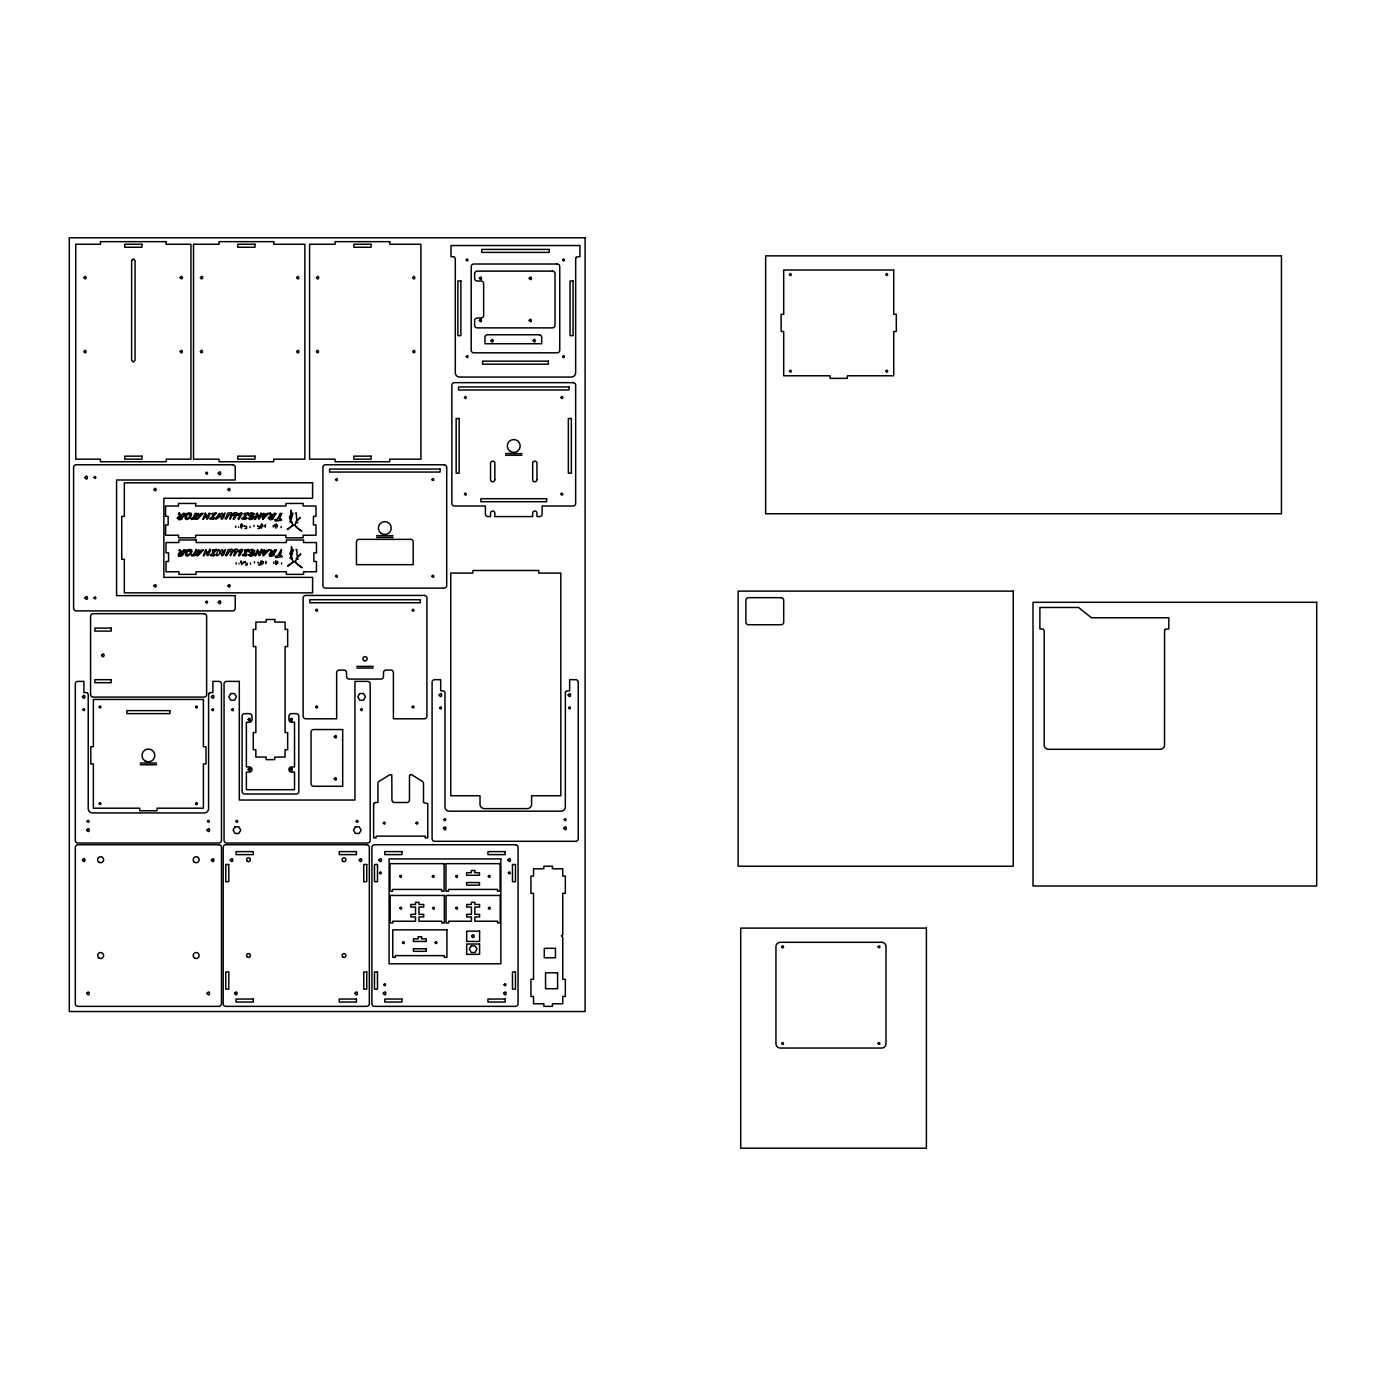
<?xml version="1.0" encoding="UTF-8"?>
<svg xmlns="http://www.w3.org/2000/svg" width="1386" height="1386" viewBox="0 0 1386 1386"><rect width="100%" height="100%" fill="white"/><g stroke="black" fill="none" stroke-linecap="round" stroke-linejoin="round"><path stroke-width="1.5" d="M265.731 563.565L265.817 561.261M197.505 555.751L197.055 552.616A33.004 33.004 0 0 1 197.297 551.247L198.648 549.809M265.384 524.757L265.298 526.645L265.367 525.294M250.468 564.154L250.433 562.924M281.566 564.154L281.531 562.941M265.315 526.351L265.298 527.026M196.864 555.076L196.552 554.071M235.776 527.46L235.724 526.108M246.951 562.924L247.003 564.448M259.962 562.924L259.996 564.448M246.535 526.333L246.569 527.91M259.529 526.351L259.563 527.91M236.209 564.033L236.157 562.647M250.034 527.65L250 526.351M281.133 527.668L281.098 526.403M254.002 525.225L253.967 525.744A3.257 3.257 0 0 0 253.984 526.437M254.435 561.625L254.4 562.318A3.257 3.257 0 0 0 254.4 562.976M198.25 513.513L198.111 514.119A4.522 4.522 0 0 0 201.438 513.53M198.683 550.051L198.544 550.658A4.522 4.522 0 0 0 201.871 550.069L203.551 549.947L197.938 555.734M263.86 513.513L263.721 514.119A4.522 4.522 0 0 0 267.065 513.53M264.293 550.051L264.154 550.658A4.522 4.522 0 0 0 267.498 550.069L269.179 549.947L263.548 555.734M273.752 563.496L273.735 562.092M265.679 562.058L265.61 563.409M273.319 527.009L273.285 525.45M263.375 516.822L263.496 515.887M263.808 553.36L263.929 552.39M219.421 513.79L218.832 516.337L220.599 514.553A13.184 13.184 0 0 1 221.119 513.634L221.847 513.218M221.604 554.365C222.314 549.047 212.231 563.166 218.451 549.618M209.892 518.485L211.174 517.914M210.326 555.024L211.59 554.452M241.944 518.485L243.208 517.914M242.377 555.024L243.641 554.452M274.619 519.941L277.148 519.23A6.635 6.635 0 0 0 277.581 518.832L280.163 513.461L281.635 513.461M275.052 556.479L277.581 555.769A6.635 6.635 0 0 0 278.014 555.37L281.497 549.358L281.271 552.338A64.432 64.432 0 0 1 280.526 553.967L279.885 555.197M196.414 513.53L194.542 517.619M281.635 513.548L280.838 515.817A64.432 64.432 0 0 1 280.093 517.428L279.296 518.814M252.789 517.376L251.368 518.364A1.888 1.888 0 0 1 249.723 518.277L248.094 518.364L249.775 519.473A7.328 7.328 0 0 0 251.524 519.317M177.131 518.26L178.136 516.891A10.135 10.135 0 0 1 180.371 515.523L178.465 514.119L179.106 512.959M268.156 518.26L269.161 516.891A10.135 10.135 0 0 1 271.396 515.523L269.473 514.119L270.131 512.959M190.818 518.433L192.827 517.948M191.251 554.972L193.26 554.487M242.741 526.801L242.845 526.074A5.423 5.423 0 0 1 242.983 525.242M262.768 526.819L262.855 526.074A5.423 5.423 0 0 1 263.011 525.242M277.217 526.819L277.304 526.074A5.423 5.423 0 0 1 277.46 525.242M243.174 563.392L243.278 562.612A5.423 5.423 0 0 1 243.416 561.78M263.184 563.409L263.288 562.612A5.423 5.423 0 0 1 263.444 561.78M277.633 563.409L277.737 562.612A5.423 5.423 0 0 1 277.876 561.78M209.581 549.428L209.511 549.67A25.641 25.641 0 0 1 209.251 550.363L207.779 553.187L205.821 549.636M261.365 549.428L261.296 549.67A25.641 25.641 0 0 1 261.036 550.363L259.719 553.187L257.571 549.653M248.718 514.986L249.376 513.929A4.73 4.73 0 0 1 250.364 513.253L250.641 513.115A3.604 3.604 0 0 1 252.061 512.82L254.833 513.963M249.151 551.524L249.809 550.467A4.73 4.73 0 0 1 250.797 549.792L251.074 549.653A3.604 3.604 0 0 1 252.477 549.358L254.972 550.952M226.143 519.23L226.368 518.901A32.9 32.9 0 0 0 226.888 518.052L229.019 514.864A6.809 6.809 0 0 1 229.799 514.587L231.098 514.743L230.44 516.874A38.392 38.392 0 0 1 229.868 518.052C229.591 523.302 232.086 510.62 236.469 512.82M229.452 551.385A6.809 6.809 0 0 1 230.232 551.126L231.531 551.281L230.873 553.412A38.392 38.392 0 0 1 230.301 554.591C229.955 559.788 232.571 547.158 236.902 549.358M205.249 513.322L202.789 519.248A1.854 1.854 0 0 0 203.465 519.386L205.7 515.072M205.648 549.93L203.205 555.786A1.854 1.854 0 0 0 203.898 555.925L206.133 551.593A25.364 25.364 0 0 0 206.722 554.331L207.259 555.665M257.034 513.322L254.574 519.248M257.432 549.93L254.989 555.786A1.854 1.854 0 0 0 255.682 555.925L257.917 551.593A25.364 25.364 0 0 0 258.506 554.331L259.043 555.665M182.38 517.81L184.806 513.669M182.796 554.348L185.239 550.207M273.389 517.81L275.814 513.669M273.822 554.348L276.247 550.207M213.288 514.379L211.417 517.914M213.756 550.814L211.85 554.452M245.339 514.379L243.451 517.914M245.79 550.814L243.884 554.452M221.5 554.573L221.587 555.578A3.153 3.153 0 0 0 222.488 555.63L223.492 554.712A51.611 51.611 0 0 0 224.168 553.638L225.502 549.445L222.73 552.875M232.935 551.247L233.316 551.749A1.923 1.923 0 0 0 234.113 551.68L234.702 550.97A6.289 6.289 0 0 0 235.308 550.9L235.395 550.883M235.36 514.587L233.039 518.936M240.246 514.587L237.89 518.884M235.793 551.126L233.472 555.474M240.679 551.126L238.427 555.266M232.519 514.656L232.883 515.211A1.923 1.923 0 0 0 233.697 515.142L234.269 514.431A6.289 6.289 0 0 0 234.875 514.362L234.962 514.345M237.404 514.656L237.768 515.211A1.923 1.923 0 0 0 238.565 515.142L239.154 514.431A6.289 6.289 0 0 0 239.761 514.362L239.83 514.345M237.82 551.178L238.201 551.749A1.923 1.923 0 0 0 238.998 551.68L239.587 550.97A6.289 6.289 0 0 0 240.194 550.9L240.263 550.883M214.587 518.035L213.6 519.369L209.927 518.953M246.639 518.035L245.651 519.369L241.961 518.953M237.543 514.345L241.355 512.82M237.976 550.883L241.77 549.358M297.297 520.062L300.364 517.498M297.73 556.6L300.797 554.036M257.484 515.055L255.422 519.386A1.854 1.854 0 0 1 254.574 519.248M181.064 517.706L181.445 517.013A3.881 3.881 0 0 0 181.722 516.441M272.089 517.706L272.47 517.013A3.881 3.881 0 0 0 272.747 516.441M181.462 554.313L181.878 553.551A3.881 3.881 0 0 0 182.155 552.979A4.383 4.383 0 0 0 180.197 553.499L179.331 554.105A2.772 2.772 0 0 0 178.707 554.729M272.488 554.313L272.903 553.551A3.881 3.881 0 0 0 273.163 552.979A4.383 4.383 0 0 0 271.223 553.499L270.357 554.105A2.772 2.772 0 0 0 269.733 554.729M295.842 523.25L294.889 524.618M296.275 559.788L295.322 561.157M182.761 551.437L182.935 551.16A23.441 23.441 0 0 0 183.229 550.658L183.368 550.433A14.328 14.328 0 0 1 183.784 549.74L185.291 550.103M273.822 551.368L273.96 551.16A23.441 23.441 0 0 0 274.255 550.658L274.376 550.433A14.328 14.328 0 0 1 274.809 549.74L276.299 550.103M297.332 520.599L300.121 517.688M297.765 557.137L300.554 554.227M212.353 513.53L216.355 512.82A4.574 4.574 0 0 1 216.164 513.478L213.877 515.783A29.782 29.782 0 0 0 212.786 517.948L213.149 518.017A16.961 16.961 0 0 0 214.639 517.914M212.786 550.069L216.788 549.358A4.574 4.574 0 0 1 216.58 550.017L214.31 552.321A29.782 29.782 0 0 0 213.219 554.487M244.404 513.53L248.406 512.82A4.574 4.574 0 0 1 248.198 513.478L245.928 515.783A29.782 29.782 0 0 0 244.837 517.948L245.201 518.017A16.961 16.961 0 0 0 246.673 517.914M244.837 550.069L248.839 549.358A4.574 4.574 0 0 1 248.631 550.017L246.344 552.321A29.782 29.782 0 0 0 245.27 554.487M226.507 555.873L226.802 555.422A32.9 32.9 0 0 0 227.321 554.591L229.452 551.385M199.48 515.973L200.017 515.28L198.042 515.557M265.09 515.973L265.627 515.28L263.652 515.557M199.844 552.581L200.45 551.819L198.458 552.096M265.471 552.581L266.06 551.819L264.085 552.096M233.939 519.49L237.404 513.686L236.815 512.82M238.825 519.49L242.29 513.686L241.545 512.803M234.373 556.029L237.838 550.225L237.231 549.358M239.258 556.029L242.723 550.225L241.978 549.341M193.174 517.636L195.235 513.322L196.414 513.322M193.607 554.175L196.465 549.376L194.976 554.157M201.472 513.6L203.118 513.305L197.505 519.196M267.1 513.6L268.728 513.305L263.115 519.196M208.125 555.491L210.724 550.069L209.736 549.289M259.91 555.491L262.508 550.069L261.469 549.289M292.775 513.063L293.035 513.426A7.484 7.484 0 0 0 291.961 516.476M293.208 549.601L293.468 549.965A7.484 7.484 0 0 0 292.394 553.014M269.923 517.584L270.772 516.926A4.383 4.383 0 0 1 272.626 516.32M291.996 522.678A2.564 2.564 0 0 0 292.81 524.497A7.623 7.623 0 0 1 290.973 526.715A33.073 33.073 0 0 1 288.981 528.274L287.266 529.573L290.921 526.888A11.989 11.989 0 0 0 291.944 525.952L294.664 524.982M292.411 559.216A2.564 2.564 0 0 0 293.243 561.035A7.623 7.623 0 0 1 291.406 563.253A33.073 33.073 0 0 1 289.414 564.812L287.699 566.112L291.355 563.426A11.989 11.989 0 0 0 292.377 562.491L295.079 561.521M225 518.762L226.264 516.735A35.828 35.828 0 0 0 226.975 515.107L227.529 513.201A2.789 2.789 0 0 1 228.292 513.097L231.306 512.82M225.433 555.301L226.698 553.274A35.828 35.828 0 0 0 227.391 551.645L227.962 549.74A2.789 2.789 0 0 1 228.707 549.636L231.739 549.358M196.032 517.567L195.79 517.654A5.007 5.007 0 0 1 195.27 517.74L194.733 517.792M196.465 554.105L196.223 554.192A5.007 5.007 0 0 1 195.703 554.279L195.166 554.331M289.605 521.5L290.038 521.534A2.599 2.599 0 0 1 290.523 521.846M205.353 513.115L207.398 516.666L208.818 513.825A25.641 25.641 0 0 0 209.078 513.132L210.291 513.496L207.588 519.005M257.138 513.115L259.182 516.666L260.603 513.825A25.641 25.641 0 0 0 260.863 513.132L262.075 513.496L259.373 519.005M294.923 561.607L295.01 561.573A20.357 20.357 0 0 0 301.334 567.03M296.864 522.609C300.312 522.193 293.26 523.284 296.795 520.72M297.297 559.147C300.623 558.61 293.711 559.857 297.228 557.259M291.251 521.015L291.892 521.916M291.684 557.553L292.307 558.454M289.882 557.969L290.471 558.073A2.599 2.599 0 0 1 290.956 558.385M251.957 519.213L253.222 518.52A2.703 2.703 0 0 0 253.933 517.792A2.477 2.477 0 0 0 254.279 516.562L253.24 515.887M252.373 555.751L253.638 555.058A2.703 2.703 0 0 0 254.366 554.331A2.477 2.477 0 0 0 254.712 553.101L253.673 552.425M252.91 515.921L252.754 515.938A7.692 7.692 0 0 1 250.675 515.852L251.42 513.963M253.343 552.46L253.188 552.477A7.692 7.692 0 0 1 251.091 552.39L251.854 550.485M296.188 513.34L296.154 514.137A3.534 3.534 0 0 1 296.517 515.835A37.942 37.942 0 0 1 296.483 518.139L297.124 520.166M296.621 549.878L296.587 550.675A3.534 3.534 0 0 1 296.95 552.373A37.942 37.942 0 0 1 296.916 554.677L297.557 556.704M222.28 549.757L221.656 550.017A13.184 13.184 0 0 0 221.032 551.091C217.793 554.833 221.258 550.051 218.607 549.497M180.197 519.629L182.276 518.797A3.5 3.5 0 0 0 182.328 518.208M271.206 519.629L273.302 518.797A3.5 3.5 0 0 0 273.337 518.208M180.63 556.167L182.709 555.336A3.5 3.5 0 0 0 182.761 554.746M271.639 556.167L273.735 555.336A3.5 3.5 0 0 0 273.77 554.746M281.531 520.235L275.242 521.067M281.964 556.774L275.675 557.605M196.76 555.284L194.646 555.63A42.169 42.169 0 0 1 192.879 555.873L191.736 555.959M289.483 516.649L289.518 516.649A2.062 2.062 0 0 1 290.228 517.567L291.06 520.391L291.649 517.619A4.227 4.227 0 0 1 290.315 517.117M289.917 553.187L289.951 553.187A2.062 2.062 0 0 1 290.644 554.088L291.493 556.929L292.082 554.157A4.227 4.227 0 0 1 290.748 553.655M279.435 519.04L280.197 518.97A7.398 7.398 0 0 0 280.717 518.884L281.549 519.975M279.868 555.578L280.63 555.509A7.398 7.398 0 0 0 281.15 555.422L281.982 556.496M213.011 514.241L213.184 514.241A12.717 12.717 0 0 0 212.11 514.362A2.079 2.079 0 0 1 212.335 513.513M245.062 514.241L245.235 514.241A12.717 12.717 0 0 0 244.161 514.362A2.079 2.079 0 0 1 244.386 513.513M213.444 550.779L213.617 550.779A12.717 12.717 0 0 0 212.543 550.9A2.079 2.079 0 0 1 212.768 550.051M245.495 550.779L245.669 550.779A12.717 12.717 0 0 0 244.594 550.9A2.079 2.079 0 0 1 244.82 550.051M250.727 517.047L252.789 517.255M251.161 553.568L253.205 553.724L251.905 554.833A1.888 1.888 0 0 1 250.156 554.816L248.527 554.902L250.208 556.011M244.976 528.447L245.807 528.447A4.972 4.972 0 0 0 246.691 528.395M257.969 528.447L258.801 528.447A4.972 4.972 0 0 0 259.684 528.395M245.391 564.986L246.223 564.986A4.972 4.972 0 0 0 247.124 564.934M258.402 564.986L259.234 564.986A4.972 4.972 0 0 0 260.118 564.934M191.303 519.421L192.446 519.334A42.169 42.169 0 0 0 194.213 519.092L197.072 519.213M505.595 453.586L521.916 453.586M505.595 455.301L521.916 455.301M376.628 535.672L392.966 535.672M376.628 537.404L392.966 537.404M356.86 666.354L373.198 666.354M356.86 668.069L373.198 668.069M140.229 763.062L156.566 763.062M140.229 764.777L156.566 764.777M245.357 554.539L245.617 554.556A16.961 16.961 0 0 0 247.106 554.452L246.084 555.907L242.394 555.491M250.537 517.047L248.683 515.453M250.953 553.568L249.116 551.992M231.514 512.785L232.605 514.223M231.947 549.324L233.039 550.762M213.375 554.556L213.583 554.556A16.961 16.961 0 0 0 215.073 554.452L214.033 555.907L210.343 555.491M251.576 513.963L253.638 514.691M252.009 550.502L254.071 551.23M262.63 519.213L262.231 516.077A33.004 33.004 0 0 1 262.474 514.708L263.842 513.27M263.063 555.751L262.664 552.616A33.004 33.004 0 0 1 262.907 551.247L264.276 549.809M222.055 513.236L222.626 514.085A8.559 8.559 0 0 1 222.488 514.76L222.436 515.176A13.704 13.704 0 0 0 222.314 516.042M222.488 549.774L223.059 550.623A8.559 8.559 0 0 1 222.921 551.299L222.851 551.715A13.704 13.704 0 0 0 222.748 552.581M291.77 516.631L290.592 516.337A6.376 6.376 0 0 0 290.783 515.731L291.147 514.31A6.046 6.046 0 0 1 291.58 513.115L291.303 512.699A17.949 17.949 0 0 0 291.337 511.884L291.077 510.1L290.748 514.102A34.633 34.633 0 0 0 290.246 515.921A4.972 4.972 0 0 0 290.211 516.961M292.203 553.17L291.025 552.875A6.376 6.376 0 0 0 291.216 552.269L291.58 550.848A6.046 6.046 0 0 1 291.996 549.653L291.736 549.237A17.949 17.949 0 0 0 291.77 548.423L291.51 546.638L291.164 550.64A34.633 34.633 0 0 0 290.679 552.46A4.972 4.972 0 0 0 290.644 553.499M196.119 517.532L196.344 518.572L196.621 516.077A33.004 33.004 0 0 1 196.864 514.708L198.233 513.27M290.107 521.344L291.666 522.331M290.54 557.882L292.099 558.87M289.605 516.978L290.436 519.975A4.886 4.886 0 0 0 290.852 520.911M290.038 553.516L290.869 556.496A4.886 4.886 0 0 0 291.285 557.432M301.282 567.134L302.235 567.706L299.705 565.956A23.822 23.822 0 0 1 298.007 564.57A20.599 20.599 0 0 1 296.639 563.27A8.368 8.368 0 0 1 295.253 561.365M290.592 522.072L291.493 522.661M291.025 558.61L291.926 559.199M269.3 555.769L269.594 553.43A10.135 10.135 0 0 1 271.829 552.061L269.75 550.19M178.292 555.769L178.569 553.43A10.135 10.135 0 0 1 180.804 552.061L178.742 550.19M219.386 513.496C209.147 527.252 223.926 510.516 221.154 519.04A3.153 3.153 0 0 0 222.055 519.092L223.059 518.173A51.611 51.611 0 0 0 223.735 517.099L225.017 512.889L222.297 516.337M178.326 518.364L178.482 518.451A2.945 2.945 0 0 0 180.804 518.208M258.541 519.04L258.091 517.792A25.364 25.364 0 0 1 257.501 515.09M206.757 519.04L206.289 517.792A25.364 25.364 0 0 1 205.717 515.09M275.883 513.565L274.376 513.201A14.328 14.328 0 0 0 273.96 513.911L273.822 514.119A23.441 23.441 0 0 1 273.527 514.622L273.354 514.899A4.366 4.366 0 0 0 272.401 515.142L270.253 513.063M276.212 564.57L276.022 563.807A10.759 10.759 0 0 1 275.658 562.37L275.467 560.966M275.866 528.257L275.606 527.425A10.759 10.759 0 0 1 275.225 525.831L275.052 524.601M261.417 528.257L261.157 527.425A10.759 10.759 0 0 1 260.776 525.831L260.672 525.051A8.541 8.541 0 0 0 260.984 525.987L261.261 527.113M261.85 564.795L261.4 562.525A8.541 8.541 0 0 1 261.209 561.399L261.018 560.966M241.407 528.257L241.147 527.425A10.759 10.759 0 0 1 240.766 525.831L240.592 524.601M241.84 564.795L241.562 563.807A10.759 10.759 0 0 1 241.199 562.37L240.991 560.949M257.917 526.264L257.675 525.71A2.893 2.893 0 0 1 257.796 526.282M258.333 562.803L258.091 562.248A2.893 2.893 0 0 1 258.229 562.82M244.906 526.264L244.664 525.71A2.893 2.893 0 0 1 244.802 526.282M276.195 523.752L276.576 525.034M261.746 523.752L262.127 525.034M276.853 561.07L277.009 561.573M262.404 561.07L262.56 561.573M184.858 513.565L183.368 513.201A14.328 14.328 0 0 0 182.935 513.911L182.813 514.119A23.441 23.441 0 0 1 182.519 514.622L182.328 514.899A4.366 4.366 0 0 0 181.393 515.142L179.244 513.063M245.097 561.936L245.097 562.248A2.893 2.893 0 0 1 245.235 562.82M242.117 525.034L241.736 523.735M245.045 561.746L245.339 562.785M270.686 549.601L272.834 551.68A4.366 4.366 0 0 1 273.718 551.489M179.66 549.601L181.809 551.68A4.366 4.366 0 0 1 182.709 551.489M241.666 563.634L241.389 562.508A8.541 8.541 0 0 1 241.199 561.399M275.675 527.044L275.433 525.987A8.541 8.541 0 0 1 275.225 524.861M241.216 527.026L240.956 525.987A8.541 8.541 0 0 1 240.766 524.861M276.022 563.807L275.866 562.595A8.541 8.541 0 0 1 275.658 561.399M261.07 561.399L261.226 562.37A10.759 10.759 0 0 0 261.573 563.773L261.573 563.807M272.245 554.746A2.945 2.945 0 0 1 269.975 554.902M271.154 556.202A4.071 4.071 0 0 1 269.698 555.977M265.09 552.91A2.2 2.2 0 0 1 264.068 553.742M251.957 555.855A7.328 7.328 0 0 1 250.208 556.063M199.48 552.91A2.2 2.2 0 0 1 198.458 553.742M186.538 550.502A3.43 3.43 0 0 1 188.236 549.67C198.527 547.765 184.321 562.733 185.429 552.338A10.447 10.447 0 0 1 186.59 550.571M181.237 554.746A2.945 2.945 0 0 1 178.95 554.902M180.128 556.202A4.071 4.071 0 0 1 178.673 555.977M239.033 563.929A4.193 4.193 0 0 1 239.085 563.409M295.963 549.67A1.767 1.767 0 0 1 296.795 549.566M269.3 518.191A2.772 2.772 0 0 1 269.941 517.619M271.812 518.208A2.945 2.945 0 0 1 269.542 518.364M270.72 519.663A4.071 4.071 0 0 1 269.265 519.438M264.674 516.372A2.2 2.2 0 0 1 263.635 517.203M199.047 516.372A2.2 2.2 0 0 1 198.025 517.203M186.105 513.963A3.43 3.43 0 0 1 187.803 513.132C197.938 511.07 184.182 526.195 184.996 515.8A10.447 10.447 0 0 1 186.157 514.033M181.601 516.32A4.383 4.383 0 0 0 179.764 516.961L178.95 517.532A2.772 2.772 0 0 0 178.274 518.191M179.695 519.663A4.071 4.071 0 0 1 178.24 519.438M238.6 527.39A4.193 4.193 0 0 1 238.669 526.871M294.577 525.034A20.357 20.357 0 0 0 300.901 530.491L301.801 531.167L299.272 529.417A23.822 23.822 0 0 1 297.592 528.031A20.599 20.599 0 0 1 296.206 526.732A8.368 8.368 0 0 1 294.82 524.826M295.53 513.132A1.767 1.767 0 0 1 296.361 513.028M373.631 803.793L373.631 837.854L376.212 837.854L376.212 836.139L425.207 836.139L425.207 837.854L427.789 837.854L427.789 803.672L423.492 802.494L423.492 783.454A2.581 2.581 0 0 0 422.262 781.254L412.023 774.947A2.581 2.581 0 0 0 410.654 774.566L409.476 775.415L409.476 799.913A2.581 2.581 0 0 1 406.895 802.494L394.525 802.494A2.581 2.581 0 0 1 391.943 799.913L391.788 774.93L389.83 774.687L379.158 781.254A2.581 2.581 0 0 0 377.928 783.454L377.928 802.494L374.549 802.563L373.631 803.793M190.384 514.934C186.14 524.393 184.217 511.625 190.384 514.934M190.8 551.472C186.971 560.62 184.425 548.319 190.8 551.472M83.905 277.685C87.145 281.912 86.313 273.129 83.905 277.685M83.905 351.611C86.954 355.925 86.504 347.158 83.905 351.611M84.996 477.546C88.115 482.778 88.271 472.557 84.996 477.546M84.996 597.903C87.976 603.153 88.548 592.896 84.996 597.903M82.415 696.76C85.499 701.922 85.897 691.909 82.432 696.656M82.848 709.684C85.776 713.062 84.65 705.976 82.848 709.615M94.023 477.581C96.881 480.959 95.859 473.943 94.04 477.425M82.415 860.1C85.828 865.21 85.516 854.919 82.415 860.1M94.023 597.92C96.639 601.455 96.171 594.317 94.023 597.851M86.712 830.006C89.657 835.256 90.35 825.051 86.712 830.006M87.145 821.448C90.021 824.843 89.05 817.705 87.145 821.378M86.712 993.346C89.709 998.526 90.263 988.53 86.712 993.346M99.116 707.051C101.975 710.498 100.953 703.343 99.134 706.981M101.542 655.283C104.245 660.533 105.492 650.45 101.542 655.283M99.116 803.707C101.975 807.12 100.866 799.982 99.134 803.62M153.985 489.587C156.93 493.953 156.618 485.169 153.985 489.587M153.985 585.88C156.826 590.159 156.878 581.739 154.002 585.689M180.197 277.685C183.333 281.895 182.727 273.267 180.197 277.581M180.197 351.611C182.813 356.098 183.091 347.314 180.197 351.611M200.398 277.685C202.997 282.086 203.707 273.337 200.416 277.598M200.398 351.611C203.603 355.89 202.737 347.124 200.398 351.611M195.513 707.051C198.198 710.585 197.505 703.395 195.53 706.981M205.769 473.267C208.541 476.715 207.709 469.629 205.804 473.128M195.513 803.707C198.059 807.276 197.73 799.895 195.53 803.62M205.769 602.234C208.68 605.647 207.536 598.475 205.769 602.234M218.243 473.25C221.275 478.413 221.639 468.485 218.26 473.128M211.365 696.76C214.345 701.957 215.021 691.857 211.382 696.656M207.068 830.006C209.84 835.308 210.863 825.086 207.068 830.006M207.502 821.448C210.256 824.913 209.477 817.705 207.502 821.378M211.798 709.684C214.432 713.201 213.929 706.098 211.798 709.615M218.243 602.2C221.258 607.414 221.76 597.227 218.243 602.2M211.365 860.1C214.016 865.401 215.298 855.301 211.365 860.1M207.068 993.346C210.031 998.613 210.655 988.305 207.068 993.346M227.91 489.587C230.96 493.953 230.371 485.187 227.91 489.587M227.91 585.88C230.942 590.159 230.613 581.496 227.928 585.793M231.566 709.684C234.199 713.218 233.749 705.959 231.583 709.615M230.284 860.1C233.229 865.349 233.922 855.127 230.284 860.1M235.863 821.448C238.635 824.913 237.838 817.705 235.88 821.378M234.581 993.346C237.543 998.613 238.167 988.305 234.581 993.346M248.111 719.559C251.195 723.856 250.571 715.141 248.111 719.559M248.111 769.421C250.866 773.838 250.987 765.072 248.111 769.421M296.691 277.685C299.705 282.016 299.099 273.354 296.691 277.598M296.691 351.611C299.393 356.081 299.636 347.124 296.691 351.611M290.228 719.559C293.139 723.96 292.931 715.107 290.228 719.559M290.228 769.421C293.589 773.579 292.463 764.933 290.228 769.421M316.458 277.685C319.057 282.086 319.75 273.337 316.476 277.598M316.458 351.611C319.698 355.89 318.676 347.124 316.458 351.611M315.765 610.342C318.624 613.721 317.602 606.704 315.783 610.186M315.765 706.999C318.572 710.481 317.602 703.17 315.765 706.999M335.533 479.677C338.323 483.09 337.56 475.97 335.551 479.591M335.533 576.316C338.531 579.66 337.144 572.661 335.568 576.16M334.269 736.746C337.127 741.042 337.196 732.518 334.286 736.659M334.269 778.88C337.387 783.177 336.625 774.41 334.269 778.88M356.219 821.448C358.991 824.93 358.09 817.74 356.237 821.378M360.516 709.684C363.305 713.149 362.474 705.942 360.533 709.615M359.234 860.1C362.214 865.332 362.768 855.11 359.234 860.1M354.937 993.346C357.883 998.613 358.541 988.339 354.937 993.346M379.002 860.1C381.826 865.401 382.692 855.145 379.002 860.1M379.435 873.024C382.293 876.42 381.271 869.403 379.452 872.868M383.298 823.163C385.932 826.68 385.447 819.576 383.316 823.093M383.298 993.346C386.261 998.613 386.902 988.339 383.298 993.346M383.731 984.788C386.625 988.149 385.499 981.167 383.749 984.632M412.751 277.685C415.765 281.999 415.142 273.371 412.751 277.598M412.751 351.611C415.661 355.994 415.402 347.124 412.751 351.611M399.636 876.472C402.356 879.989 401.559 872.66 399.636 876.385M399.844 908.28C402.633 911.728 401.801 904.573 399.861 908.194M412.162 610.342C414.951 613.755 414.05 606.773 412.179 610.186M402.425 942.653C405.162 946.153 404.435 938.894 402.425 942.653M412.162 706.999C414.951 710.481 414.016 703.187 412.162 706.999M415.973 823.163C418.745 826.628 417.931 819.421 415.973 823.093M431.93 479.677C434.927 483.021 433.645 475.935 431.93 479.677M431.93 576.316C434.909 579.746 433.575 572.47 431.93 576.316M432.311 876.472C434.909 880.041 434.286 872.764 432.311 876.385M439.189 695.044C441.978 700.242 443.087 690.28 439.189 694.94M432.519 908.28C434.927 911.849 434.996 904.66 432.519 908.194M439.605 707.969C442.394 711.434 441.562 704.261 439.622 707.899M435.1 942.653C438.063 946.066 436.729 938.824 435.1 942.653M443.485 828.291C446.413 833.54 447.002 823.457 443.485 828.291M443.901 819.732C446.604 823.215 445.894 815.956 443.918 819.646M466.216 260.014C469.109 263.479 467.81 256.237 466.216 260.014M464.483 397.574C467.394 401.004 466.233 393.815 464.483 397.574M466.216 356.67C469.022 360.135 468.104 352.91 466.216 356.6M464.483 494.213C467.273 497.713 466.337 490.523 464.501 494.144M455.63 876.472C458.09 880.058 457.917 872.712 455.63 876.385M455.734 908.28C458.558 911.693 457.692 904.573 455.734 908.194M479.383 278.361C482.623 282.467 481.808 274.151 479.4 278.188M479.383 320.478C482.328 324.861 481.999 316.06 479.383 320.478M490.973 340.679C493.762 345.062 493.884 336.33 490.99 340.592M471.638 936.191C474.809 941.285 475.155 931.219 471.638 936.191M488.288 876.472C490.99 879.954 490.263 872.695 488.305 876.385M488.392 908.28C490.8 911.849 490.869 904.66 488.409 908.194M507.952 860.1C511.365 865.21 511.053 854.919 507.952 860.1M503.655 993.346C506.912 998.492 506.912 988.426 503.655 993.346M504.088 984.788C506.878 988.183 505.977 981.167 504.106 984.632M529.244 278.361C531.981 282.675 532.328 274.151 529.261 278.188M508.385 873.024C511.261 876.402 510.204 869.403 508.402 872.868M529.244 320.478C532.432 324.74 531.496 316.129 529.244 320.478M533.108 340.679C536.347 344.889 535.464 336.209 533.108 340.592M562.595 260.014C565.488 263.461 564.362 256.254 562.595 260.014M560.88 397.574C563.617 401.074 562.855 393.745 560.88 397.574M562.595 356.67C565.315 360.187 564.535 353.032 562.612 356.6M560.88 494.213C563.686 497.678 562.803 490.54 560.88 494.144M568.139 695.044C571.136 700.242 571.586 690.228 568.139 694.94M563.842 828.291C567.255 833.402 566.909 823.128 563.842 828.291M564.258 819.732C567.186 823.093 566.008 816.007 564.275 819.646M568.572 707.969C571.586 711.278 570.252 704.261 568.572 707.899M789.448 274.636C792.186 278.153 791.371 270.824 789.466 274.567M789.448 371.292C792.376 374.636 791.181 367.706 789.466 371.136M781.721 946.915C784.355 950.38 783.835 943.26 781.739 946.759M781.721 1043.554C784.632 1046.984 783.298 1039.812 781.721 1043.554M885.845 274.636C888.755 278.049 887.577 270.842 885.845 274.567M885.845 371.292C888.634 374.757 887.664 367.602 885.845 371.205M878.1 946.915C880.942 950.276 880.006 943.312 878.118 946.759M878.1 1043.554C880.994 1047.002 879.712 1039.777 878.1 1043.554M561.469 935.602L562.751 937.577L562.751 979.278L565.332 979.278L565.332 996.465L562.751 996.465L562.751 1003.776L552.442 1003.776L552.442 1006.357L543.849 1006.357L543.849 1003.776L533.523 1003.776L533.523 996.465L530.942 996.465L530.942 979.278L533.523 979.278L533.523 893.312L530.942 893.312L530.942 876.108L533.523 876.108L533.523 868.797L543.849 868.797L543.849 866.233L552.442 866.233L552.442 868.797L562.751 868.797L562.751 876.108L565.332 876.108L565.332 893.312L562.751 893.312L562.751 934.996L561.469 935.55M131.635 260.429L131.618 360.291L133.333 362.023L135.066 360.291L135.066 260.568L133.489 258.87L131.635 260.429M208.593 693.97L208.576 808.627A4.297 4.297 0 0 1 204.262 812.924L92.515 812.924A4.297 4.297 0 0 1 88.219 808.627L88.219 694.282L87.127 692.688L83.922 692.567L83.922 681.392L77.893 681.392A2.581 2.581 0 0 0 75.312 683.974L75.312 840.436A2.581 2.581 0 0 0 77.893 843.017L218.884 843.017A2.581 2.581 0 0 0 221.465 840.436L221.465 683.974A2.581 2.581 0 0 0 218.884 681.392L212.872 681.392L212.872 692.567L209.65 692.688L208.593 693.97M575.675 258.125L575.658 372.765A4.297 4.297 0 0 1 571.361 377.061L459.598 377.061A4.297 4.297 0 0 1 455.301 372.765L455.301 258.437L454.21 256.826L451.004 256.705L451.004 245.53L579.954 245.53L579.954 256.705L576.732 256.826L575.675 258.125M565.367 692.255L565.332 806.912A4.297 4.297 0 0 1 561.035 811.208L449.272 811.208A4.297 4.297 0 0 1 444.975 806.912L444.975 692.567L443.901 690.973L440.679 690.852L440.679 679.677L434.667 679.677A2.581 2.581 0 0 0 432.085 682.259L432.085 838.721A2.581 2.581 0 0 0 434.667 841.302L575.658 841.302A2.581 2.581 0 0 0 578.239 838.721L578.239 682.259A2.581 2.581 0 0 0 575.658 679.677L569.629 679.677L569.629 690.852L566.424 690.973L565.367 692.255M1164.569 630.353L1164.535 745.01A4.297 4.297 0 0 1 1160.238 749.306L1048.474 749.306A4.297 4.297 0 0 1 1044.178 745.01L1044.178 630.665L1043.086 629.071L1039.881 628.949L1039.881 607.466L1078.568 607.466L1091.458 617.775L1168.831 617.775L1168.831 628.949L1165.626 629.071L1164.569 630.353M230.734 693.554L228.811 696.863L230.734 700.19L234.546 700.19L236.469 696.863L234.546 693.554L230.734 693.554M235.031 826.801L233.108 830.127L235.031 833.436L238.842 833.436L240.766 830.127L238.842 826.801L235.031 826.801M359.684 693.554L357.761 696.863L359.684 700.19L363.513 700.19L365.419 696.863L363.513 693.554L359.684 693.554M355.388 826.801L353.465 830.127L355.388 833.436L359.199 833.436L361.122 830.127L359.199 826.801L355.388 826.801M471.223 945.876L469.317 949.185L471.223 952.494L475.051 952.494L476.957 949.185L475.051 945.876L471.223 945.876M585.117 237.803L69.3 237.803L69.3 1011.52L585.117 1011.52L585.117 237.803M166.216 241.666L100.45 241.666L100.45 244.248L75.745 244.248L75.745 459.164L100.45 459.164L100.45 461.746L166.216 461.746L166.216 459.164L190.939 459.164L190.939 244.248L166.216 244.248L166.216 241.666M273.735 241.666L219.057 241.666L219.057 244.248L193.52 244.248L193.52 459.164L219.057 459.164L219.057 461.746L273.735 461.746L273.735 459.164L304.851 459.164L304.851 244.248L273.735 244.248L273.735 241.666M389.795 241.666L335.1 241.666L335.1 244.248L309.58 244.248L309.58 459.164L335.1 459.164L335.1 461.746L389.795 461.746L389.795 459.164L420.911 459.164L420.911 244.248L389.795 244.248L389.795 241.666M141.944 244.248L124.74 244.248L124.74 247.245L141.944 247.245L141.944 244.248M254.989 244.248L237.786 244.248L237.786 247.262L254.989 247.262L254.989 244.248M371.05 244.248L353.846 244.248L353.846 247.262L371.05 247.262L371.05 244.248M549.22 249.411L481.722 249.411L481.722 252.408L549.22 252.408L549.22 249.411M1281.461 255.856L765.644 255.856L765.644 513.756L1281.461 513.756L1281.461 255.856M557.172 264.016L473.787 264.016A2.581 2.581 0 0 0 471.205 266.597L471.205 350.242A2.581 2.581 0 0 0 473.787 352.824L557.172 352.824A2.581 2.581 0 0 0 559.753 350.242L559.753 266.597A2.581 2.581 0 0 0 557.172 264.016M893.727 270.027L783.696 270.027L783.696 314.31L781.115 314.31L781.115 331.497L783.696 331.497L783.696 375.779L830.127 375.779L830.127 378.361L847.314 378.361L847.314 375.779L893.727 375.779L893.727 331.497L896.309 331.497L896.309 314.31L893.727 314.31L893.727 270.027M552.442 271.136L477.217 271.136A2.581 2.581 0 0 0 474.636 273.718L474.636 278.447A2.581 2.581 0 0 0 477.217 281.029L481.098 281.029A2.581 2.581 0 0 1 483.662 283.61L483.662 315.419A2.581 2.581 0 0 1 481.098 318L477.217 318A2.581 2.581 0 0 0 474.636 320.582L474.636 325.312A2.581 2.581 0 0 0 477.217 327.876L552.442 327.876A2.581 2.581 0 0 0 555.024 325.312L555.024 273.718A2.581 2.581 0 0 0 552.442 271.136M460.88 280.96L457.882 280.96L457.882 335.637L460.88 335.637L460.88 280.96M573.076 280.96L570.062 280.96L570.062 335.637L573.076 335.637L573.076 280.96M539.119 334.754L487.543 334.754A2.581 2.581 0 0 0 484.961 337.335L484.961 343.728L541.701 343.728L541.701 337.335A2.581 2.581 0 0 0 539.119 334.754M548.354 361.157L482.588 361.157L482.588 364.171L548.354 364.171L548.354 361.157M573.076 382.657L454.435 382.657A2.581 2.581 0 0 0 451.853 385.239L451.853 503.447A2.581 2.581 0 0 0 454.435 506.011L485.395 506.011L485.395 513.998A2.581 2.581 0 0 0 487.976 516.58L490.54 516.58L490.54 513.149A2.148 2.148 0 0 1 492.688 511.001A2.148 2.148 0 0 1 494.837 513.149L494.837 516.58L532.674 516.58L532.674 513.149A2.148 2.148 0 0 1 534.823 511.001A2.148 2.148 0 0 1 536.971 513.149L536.971 516.58L539.552 516.58A2.581 2.581 0 0 0 542.134 513.998L542.134 506.011L573.076 506.011A2.581 2.581 0 0 0 575.658 503.447L575.658 385.239A2.581 2.581 0 0 0 573.076 382.657M568.988 386.954L458.523 386.954L458.523 389.968L568.988 389.968L568.988 386.954M459.164 418.503L456.15 418.503L456.15 473.18L459.164 473.18L459.164 418.503M571.361 418.503L568.347 418.503L568.347 473.18L571.361 473.18L571.361 418.503M141.944 456.15L124.74 456.15L124.74 459.164L141.944 459.164L141.944 456.15M254.989 456.15L237.786 456.15L237.786 459.164L254.989 459.164L254.989 456.15M371.05 456.15L353.846 456.15L353.846 459.164L371.05 459.164L371.05 456.15M232.64 464.76L76.178 464.76A2.581 2.581 0 0 0 73.597 467.342L73.597 608.315A2.581 2.581 0 0 0 76.178 610.897L232.64 610.897A2.581 2.581 0 0 0 235.222 608.315L235.222 595.634L116.58 595.634L116.58 480.006L235.222 480.006L235.222 467.342A2.581 2.581 0 0 0 232.64 464.76M444.126 464.76L325.485 464.76A2.581 2.581 0 0 0 322.903 467.342L322.903 585.533A2.581 2.581 0 0 0 325.485 588.114L444.126 588.114A2.581 2.581 0 0 0 446.708 585.533L446.708 467.342A2.581 2.581 0 0 0 444.126 464.76M440.038 469.057L329.573 469.057L329.573 472.054L440.038 472.054L440.038 469.057M312.595 482.813L124.324 482.813L124.324 516.337L121.743 516.337L121.743 559.32L124.324 559.32L124.324 592.844L312.595 592.844L312.595 577.373L163.86 577.373L163.86 498.284L312.595 498.284L312.595 482.813M546.638 498.717L480.873 498.717L480.873 501.715L546.638 501.715L546.638 498.717M195.669 503.447L178.482 503.447L178.482 506.011L165.592 506.011L165.592 516.337L168.156 516.337L168.156 524.93L165.592 524.93L165.592 535.256L178.482 535.256L178.482 537.82L195.669 537.82L195.669 535.256L285.932 535.256L285.932 537.82L303.136 537.82L303.136 535.256L316.025 535.256L316.025 524.93L313.444 524.93L313.444 516.337L316.025 516.337L316.025 506.011L303.136 506.011L303.136 503.447L285.932 503.447L285.932 506.011L195.669 506.011L195.669 503.447M410.602 539.362L359.009 539.362A2.581 2.581 0 0 0 356.445 541.943L356.445 564.674L413.184 564.674L413.184 541.943A2.581 2.581 0 0 0 410.602 539.362M196.102 539.968L178.915 539.968L178.915 542.55L166.008 542.55L166.008 552.875L168.59 552.875L168.59 561.469L166.008 561.469L166.008 571.777L178.915 571.777L178.915 574.358L196.102 574.358L196.102 571.777L286.365 571.777L286.365 574.358L303.569 574.358L303.569 571.777L316.458 571.777L316.458 561.469L313.877 561.469L313.877 552.875L316.458 552.875L316.458 542.55L303.569 542.55L303.569 539.968L286.365 539.968L286.365 542.55L196.102 542.55L196.102 539.968M538.686 570.495L472.921 570.495L472.921 573.076L450.779 573.076L450.779 795.737L480.006 795.737L480.006 804.33A4.297 4.297 0 0 0 484.32 808.627L527.304 808.627A4.297 4.297 0 0 0 531.6 804.33L531.6 795.737L560.828 795.737L560.828 573.076L538.686 573.076L538.686 570.495M1013.235 591.129L738.132 591.129L738.132 866.233L1013.235 866.233L1013.235 591.129M424.341 595.426L305.717 595.426A2.581 2.581 0 0 0 303.136 598.007L303.136 716.215A2.581 2.581 0 0 0 305.717 718.797L336.659 718.797L336.659 672.608A2.581 2.581 0 0 1 339.241 670.044L343.971 670.044A2.581 2.581 0 0 1 346.552 672.608L346.552 676.489A2.581 2.581 0 0 0 349.133 679.071L380.942 679.071A2.581 2.581 0 0 0 383.506 676.489L383.506 672.608A2.581 2.581 0 0 1 386.088 670.044L390.817 670.044A2.581 2.581 0 0 1 393.399 672.608L393.399 718.797L424.341 718.797A2.581 2.581 0 0 0 426.923 716.215L426.923 598.007A2.581 2.581 0 0 0 424.341 595.426M781.115 597.661L748.457 597.661A2.581 2.581 0 0 0 745.876 600.242L745.876 622.158A2.581 2.581 0 0 0 748.457 624.74L781.115 624.74A2.581 2.581 0 0 0 783.696 622.158L783.696 600.242A2.581 2.581 0 0 0 781.115 597.661M420.27 599.722L309.788 599.722L309.788 602.737L420.27 602.737L420.27 599.722M1316.7 602.304L1033.003 602.304L1033.003 886L1316.7 886L1316.7 602.304M204.054 613.686L93.157 613.686A2.581 2.581 0 0 0 90.575 616.268L90.575 694.507A2.581 2.581 0 0 0 93.157 697.089L204.054 697.089A2.581 2.581 0 0 0 206.635 694.507L206.635 616.268A2.581 2.581 0 0 0 204.054 613.686M274.757 619.49L266.164 619.49L266.164 622.071L255.856 622.071L255.856 629.383L253.274 629.383L253.274 646.569L255.856 646.569L255.856 732.553L253.274 732.553L253.274 749.739L255.856 749.739L255.856 757.051L266.164 757.051L266.164 759.632L274.757 759.632L274.757 757.051L285.083 757.051L285.083 749.739L287.664 749.739L287.664 732.553L285.083 732.553L285.083 646.569L287.664 646.569L287.664 629.383L285.083 629.383L285.083 622.071L274.757 622.071L274.757 619.49M111.209 628.101L94.872 628.101L94.872 631.098L111.209 631.098L111.209 628.101M111.209 679.677L94.872 679.677L94.872 682.692L111.209 682.692L111.209 679.677M239.31 681.392L226.628 681.392A2.581 2.581 0 0 0 224.047 683.974L224.047 840.436A2.581 2.581 0 0 0 226.628 843.017L367.602 843.017A2.581 2.581 0 0 0 370.183 840.436L370.183 683.974A2.581 2.581 0 0 0 367.602 681.392L354.937 681.392L354.937 800.034L239.31 800.034L239.31 681.392M203.413 699.445L93.364 699.445L93.364 746.725L90.8 746.725L90.8 763.929L93.364 763.929L93.364 808.194L139.795 808.194L139.795 810.775L156.982 810.775L156.982 808.194L203.413 808.194L203.413 763.929L205.994 763.929L205.994 746.725L203.413 746.725L203.413 699.445M169.889 710.62L126.906 710.62L126.906 713.634L169.889 713.634L169.889 710.62M249.393 713.634L244.664 713.634A2.581 2.581 0 0 0 242.082 716.215L242.082 791.441A2.581 2.581 0 0 0 244.664 794.005L296.24 794.005A2.581 2.581 0 0 0 298.822 791.441L298.822 716.215A2.581 2.581 0 0 0 296.24 713.634L291.51 713.634A2.581 2.581 0 0 0 288.929 716.215L288.929 719.646A2.581 2.581 0 0 0 291.51 722.227L294.525 722.227L294.525 766.926L291.51 766.926A2.581 2.581 0 0 0 288.929 769.507A2.581 2.581 0 0 0 291.51 772.089L294.525 772.089L294.525 789.708L246.379 789.708L246.379 772.089L249.393 772.089A2.581 2.581 0 0 0 251.975 769.507A2.581 2.581 0 0 0 249.393 766.926L246.379 766.926L246.379 722.227L249.393 722.227A2.581 2.581 0 0 0 251.975 719.646L251.975 716.215A2.581 2.581 0 0 0 249.393 713.634M342.689 729.538L313.634 729.538A2.581 2.581 0 0 0 311.053 732.12L311.053 783.696A2.581 2.581 0 0 0 313.634 786.278L342.689 786.278L342.689 729.538M218.884 844.732L77.893 844.732A2.581 2.581 0 0 0 75.312 847.314L75.312 1003.776A2.581 2.581 0 0 0 77.893 1006.357L218.884 1006.357A2.581 2.581 0 0 0 221.465 1003.776L221.465 847.314A2.581 2.581 0 0 0 218.884 844.732M366.753 844.732L225.762 844.732A2.581 2.581 0 0 0 223.181 847.314L223.181 1003.776A2.581 2.581 0 0 0 225.762 1006.357L366.753 1006.357A2.581 2.581 0 0 0 369.334 1003.776L369.334 847.314A2.581 2.581 0 0 0 366.753 844.732M515.471 844.732L374.48 844.732A2.581 2.581 0 0 0 371.916 847.314L371.916 1003.776A2.581 2.581 0 0 0 374.48 1006.357L515.471 1006.357A2.581 2.581 0 0 0 518.052 1003.776L518.052 847.314A2.581 2.581 0 0 0 515.471 844.732M253.274 851.61L236.07 851.61L236.07 854.625L253.274 854.625L253.274 851.61M356.427 851.61L339.241 851.61L339.241 854.625L356.427 854.625L356.427 851.61M401.992 851.61L384.806 851.61L384.806 854.625L401.992 854.625L401.992 851.61M505.162 851.61L487.959 851.61L487.959 854.625L505.162 854.625L505.162 851.61M500.866 858.922L389.102 858.922L389.102 963.807L500.866 963.807L500.866 858.922M444.126 863.651L389.968 863.651L389.968 891.163L392.533 891.163L392.533 889.431L441.545 889.431L441.545 891.163L444.126 891.163L444.126 863.651M500.103 863.651L445.945 863.651L445.945 891.163L448.527 891.163L448.527 889.431L497.522 889.431L497.522 891.163L500.103 891.163L500.103 863.651M228.777 864.5L225.762 864.5L225.762 881.704L228.777 881.704L228.777 864.5M366.753 864.5L363.738 864.5L363.738 881.704L366.753 881.704L366.753 864.5M377.494 864.5L374.48 864.5L374.48 881.704L377.494 881.704L377.494 864.5M515.471 864.5L512.473 864.5L512.473 881.704L515.471 881.704L515.471 864.5M474.74 870.529L471.309 870.529L471.309 872.678L466.58 872.678L466.58 875.259L479.469 875.259L479.469 872.678L474.74 872.678L474.74 870.529M479.469 882.553L466.58 882.553L466.58 885.134L479.469 885.134L479.469 882.553M444.334 895.46L390.176 895.46L390.176 922.972L392.758 922.972L392.758 921.24L415.54 921.24L415.54 916.943L410.81 916.943L410.81 914.362L415.54 914.362L415.54 907.068L410.81 907.068L410.81 904.486L415.54 904.486L415.54 902.338L418.97 902.338L418.97 904.486L423.7 904.486L423.7 907.068L418.97 907.068L418.97 914.362L423.7 914.362L423.7 916.943L418.97 916.943L418.97 921.24L441.753 921.24L441.753 922.972L444.334 922.972L444.334 895.46M500.225 895.46L446.049 895.46L446.049 922.972L448.631 922.972L448.631 921.24L471.413 921.24L471.413 916.943L466.684 916.943L466.684 914.362L471.413 914.362L471.413 907.068L466.684 907.068L466.684 904.486L471.413 904.486L471.413 902.338L474.861 902.338L474.861 904.486L479.591 904.486L479.591 907.068L474.861 907.068L474.861 914.362L479.591 914.362L479.591 916.943L474.861 916.943L474.861 921.24L497.643 921.24L497.643 922.972L500.225 922.972L500.225 895.46M926.402 928.118L740.713 928.118L740.713 1148.197L926.402 1148.197L926.402 928.118M446.916 929.85L392.758 929.85L392.758 957.345L395.339 957.345L395.339 955.63L444.334 955.63L444.334 957.345L446.916 957.345L446.916 929.85M479.591 931.132L466.684 931.132L466.684 941.44L479.591 941.44L479.591 931.132M421.552 936.728L418.122 936.728L418.122 938.876L413.392 938.876L413.392 941.44L426.282 941.44L426.282 938.876L421.552 938.876L421.552 936.728M881.704 942.307L780.266 942.307A4.297 4.297 0 0 0 775.952 946.603L775.952 1043.745A4.297 4.297 0 0 0 780.266 1048.041L881.704 1048.041A4.297 4.297 0 0 0 886 1043.745L886 946.603A4.297 4.297 0 0 0 881.704 942.307M479.591 944.022L466.684 944.022L466.684 954.348L479.591 954.348L479.591 944.022M555.457 948.319L544.282 948.319L544.282 957.778L555.457 957.778L555.457 948.319M426.282 948.752L413.392 948.752L413.392 951.333L426.282 951.333L426.282 948.752M228.777 971.967L225.762 971.967L225.762 989.154L228.777 989.154L228.777 971.967M366.753 971.967L363.738 971.967L363.738 989.154L366.753 989.154L366.753 971.967M377.494 971.967L374.48 971.967L374.48 989.154L377.494 989.154L377.494 971.967M515.471 971.967L512.473 971.967L512.473 989.154L515.471 989.154L515.471 971.967M557.605 972.833L545.564 972.833L545.564 988.738L557.605 988.738L557.605 972.833M253.274 999.046L236.07 999.046L236.07 1002.061L253.274 1002.061L253.274 999.046M356.427 999.046L339.241 999.046L339.241 1002.061L356.427 1002.061L356.427 999.046M401.992 999.046L384.806 999.046L384.806 1002.061L401.992 1002.061L401.992 999.046M505.162 999.046L487.959 999.046L487.959 1002.061L505.162 1002.061L505.162 999.046M536.971 479.608L536.971 463.288A2.148 2.148 0 0 0 534.823 461.14A2.148 2.148 0 0 0 532.674 463.288L532.674 479.608A2.148 2.148 0 0 0 534.823 481.774A2.148 2.148 0 0 0 536.971 479.608M494.837 479.608L494.837 463.288A2.148 2.148 0 0 0 492.688 461.14A2.148 2.148 0 0 0 490.54 463.288L490.54 479.608A2.148 2.148 0 0 0 492.688 481.774A2.148 2.148 0 0 0 494.837 479.608M343.07 861.399A1.94 1.94 0 0 0 345.963 859.718A1.94 1.94 0 0 0 343.07 858.038A1.94 1.94 0 0 0 343.07 861.399M247.522 861.399A1.94 1.94 0 0 0 250.416 859.718A1.94 1.94 0 0 0 247.522 858.038A1.94 1.94 0 0 0 247.522 861.399M247.522 957.206A1.94 1.94 0 0 0 250.416 955.526A1.94 1.94 0 0 0 247.522 953.845A1.94 1.94 0 0 0 247.522 957.206M343.07 957.206A1.94 1.94 0 0 0 345.963 955.526A1.94 1.94 0 0 0 343.07 953.845A1.94 1.94 0 0 0 343.07 957.206M98.926 862.213A3.015 3.015 0 0 0 103.621 859.926A3.015 3.015 0 0 0 99.307 857.016A3.015 3.015 0 0 0 98.926 862.213M194.473 862.213A3.015 3.015 0 0 0 199.168 859.926A3.015 3.015 0 0 0 194.854 857.016A3.015 3.015 0 0 0 194.473 862.213M194.664 958.124A3.015 3.015 0 0 0 199.168 955.526A3.015 3.015 0 0 0 194.664 952.927A3.015 3.015 0 0 0 194.664 958.124M99.116 958.124A3.015 3.015 0 0 0 103.621 955.526A3.015 3.015 0 0 0 99.116 952.927A3.015 3.015 0 0 0 99.116 958.124M510.135 451.316A6.445 6.445 0 0 0 520.183 446.431A6.445 6.445 0 0 0 510.932 440.176A6.445 6.445 0 0 0 510.135 451.316M381.185 533.402A6.445 6.445 0 0 0 391.233 528.534A6.445 6.445 0 0 0 381.982 522.279A6.445 6.445 0 0 0 381.185 533.402M145.166 761.035A6.445 6.445 0 0 0 154.834 755.457A6.445 6.445 0 0 0 145.166 749.878A6.445 6.445 0 0 0 145.166 761.035M363.964 660.602A2.148 2.148 0 0 0 367.186 658.748A2.148 2.148 0 0 0 363.964 656.877A2.148 2.148 0 0 0 363.964 660.602"/></g></svg>
